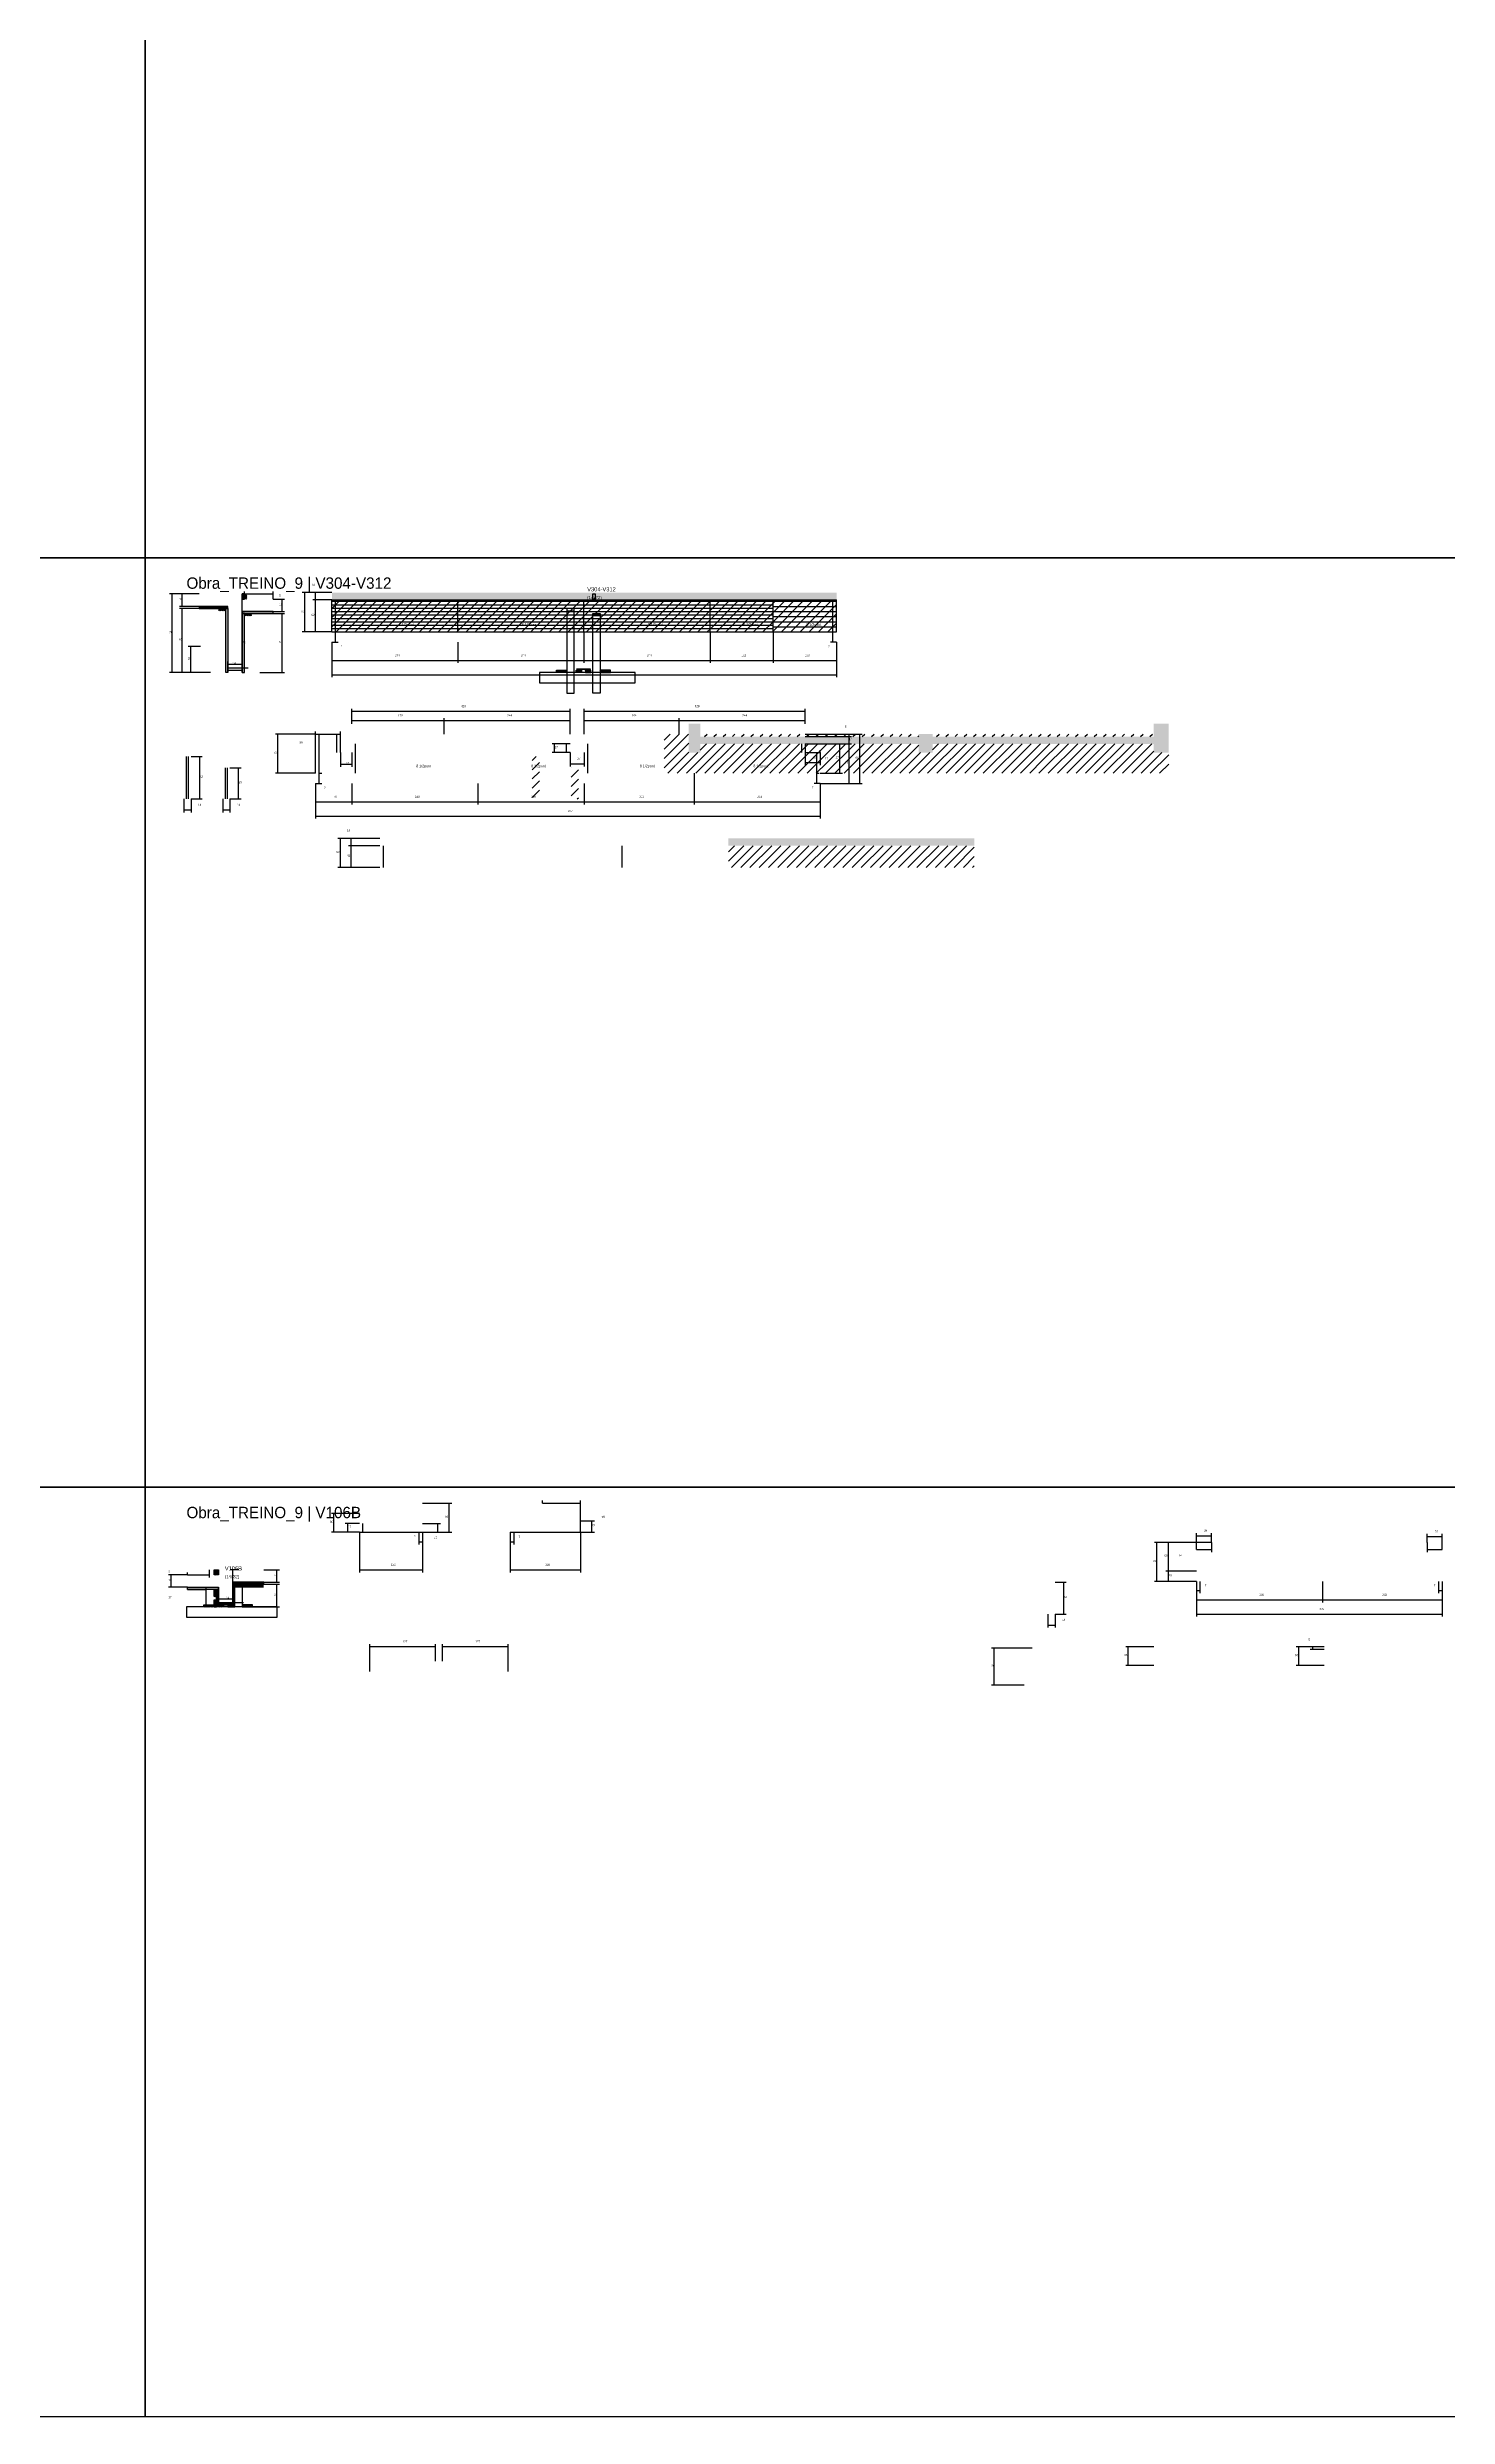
# Model space of a CAD drawing. Header units: metres. Extents: x -132 to 34800, y -36000 to 1848.
# Drawn here: x 2711 to 5421, y -36000 to -31411 of the extents above; entities that cross this region are included whole.
import ezdxf

# ---------------------------------------------------------------- set-up
doc = ezdxf.new("R2010")
doc.units = ezdxf.units.M
for name, color, linetype in [('CELL_BORDER', 8, 'Continuous'), ('COTA', 4, 'Continuous'), ('Cota Seção (2x)', 4, 'Continuous'), ('Hachura', 253, 'Continuous'), ('LABEL_ID', 3, 'Continuous'), ('Madeira', 126, 'Continuous'), ('NOMENCLATURA', 7, 'Continuous'), ('Painéis', 200, 'Continuous'), ('SARR_2.2x7', 40, 'Continuous'), ('SARR_EDITAR', 141, 'Continuous'), ('Texto Seção', 7, 'Continuous')]:
    doc.layers.add(name, color=color, linetype=linetype)

msp = doc.modelspace()

# ---------------------------------------------------------------- hatches: boundary and pattern name
at = {"layer": 'COTA'}
h = msp.add_hatch(dxfattribs=at)
h.set_pattern_fill('AR-CONC', scale=0.03)
h.paths.add_polyline_path([(3261.5, -32467.5), (3261.5, -32481.5), (4238.5, -32481.5), (4238.5, -32467.5)])
h = msp.add_hatch(dxfattribs=at)
h.set_pattern_fill('AR-CONC', scale=0.03)
h.paths.add_polyline_path([(4397.5, -32777.3), (4424.5, -32777.3), (4424.5, -32760.3), (4852.5, -32760.3), (4852.5, -32777.3), (4881.5, -32777.3), (4881.5, -32721.3), (4852.5, -32721.3), (4852.5, -32741.3), (4852.5, -32746.3), (4424.5, -32746.3), (4424.5, -32741.3), (4397.5, -32741.3), (4397.5, -32746.3), (3974.5, -32746.3), (3974.5, -32741.3), (3974.5, -32721.3), (3952.5, -32721.3), (3952.5, -32741.3), (3952.5, -32777.3), (3974.5, -32777.3), (3974.5, -32760.3), (4397.5, -32760.3)])
h = msp.add_hatch(dxfattribs=at)
h.set_pattern_fill('AR-CONC', scale=0.03)
h.paths.add_polyline_path([(4029.1, -32943.6), (4029.1, -32957.6), (4505.1, -32957.6), (4505.1, -32943.6)])
at = {"layer": 'Hachura'}
h = msp.add_hatch(color=8, dxfattribs=at)
h.dxf.hatch_style = 1
h.paths.add_polyline_path([(3092.1, -32470), (3088.1, -32470), (3088.1, -32470), (3088.1, -32480), (3088.1, -32480), (3092.1, -32480), (3092.1, -32480), (3092.1, -32470)])
h = msp.add_hatch(dxfattribs=at)
h.set_pattern_fill('ANSI31', scale=0.5)
h.paths.add_polyline_path([(3096.5, -32480), (3092.1, -32480), (3092.1, -32480), (3092.1, -32470), (3092.1, -32470), (3096.5, -32470), (3096.5, -32470), (3096.5, -32480)])
h = msp.add_hatch(dxfattribs=at)
h.set_pattern_fill('ANSI31', scale=4)
h.paths.add_polyline_path([(3505.5, -32481.5), (3261.5, -32481.5), (3261.5, -32543.5), (3505.5, -32543.5)])
h = msp.add_hatch(dxfattribs=at)
h.set_pattern_fill('ANSI31', scale=4)
h.paths.add_polyline_path([(3749.5, -32543.5), (3749.5, -32481.5), (3505.5, -32481.5), (3505.5, -32543.5)])
h = msp.add_hatch(dxfattribs=at)
h.set_pattern_fill('ANSI31', scale=4)
h.paths.add_polyline_path([(3993.5, -32543.5), (3993.5, -32481.5), (3749.5, -32481.5), (3749.5, -32543.5)])
h = msp.add_hatch(dxfattribs=at)
h.set_pattern_fill('ANSI31', scale=4)
h.paths.add_polyline_path([(3993.5, -32481.5), (3993.5, -32543.5), (4115.5, -32543.5), (4115.5, -32481.5)])
h = msp.add_hatch(dxfattribs=at)
h.set_pattern_fill('ANSI31', scale=4)
h.paths.add_polyline_path([(4115.5, -32543.5), (4238.5, -32543.5), (4238.5, -32481.5), (4115.5, -32481.5)])
h = msp.add_hatch(color=8, dxfattribs=at)
h.dxf.hatch_style = 1
h.paths.add_polyline_path([(3060.1, -32498), (3060.1, -32494), (3060.1, -32494), (3004.5, -32494), (3004.5, -32494), (3004.5, -32498), (3004.5, -32498), (3060.1, -32498)])
h = msp.add_hatch(dxfattribs=at)
h.set_pattern_fill('ANSI31', scale=0.5)
h.paths.add_polyline_path([(3056.1, -32502.4), (3056.1, -32498), (3056.1, -32498), (3042.1, -32498), (3042.1, -32498), (3042.1, -32502.4), (3042.1, -32502.4), (3056.1, -32502.4)])
h = msp.add_hatch(color=8, dxfattribs=at)
h.dxf.hatch_style = 1
h.paths.add_polyline_path([(3056.1, -32498), (3060.1, -32498), (3060.1, -32498), (3060.1, -32622), (3060.1, -32622), (3056.1, -32622), (3056.1, -32622), (3056.1, -32498)])
h = msp.add_hatch(color=8, dxfattribs=at)
h.dxf.hatch_style = 1
h.paths.add_polyline_path([(3148.1, -32508), (3148.1, -32504), (3148.1, -32504), (3088.1, -32504), (3088.1, -32504), (3088.1, -32508), (3088.1, -32508), (3148.1, -32508)])
h = msp.add_hatch(color=8, dxfattribs=at)
h.dxf.hatch_style = 1
h.paths.add_polyline_path([(3092.1, -32508), (3088.1, -32508), (3088.1, -32508), (3088.1, -32622), (3088.1, -32622), (3092.1, -32622), (3092.1, -32622), (3092.1, -32508)])
h = msp.add_hatch(dxfattribs=at)
h.set_pattern_fill('ANSI31', scale=0.5)
h.paths.add_polyline_path([(3092.1, -32512.4), (3092.1, -32508), (3092.1, -32508), (3106.1, -32508), (3106.1, -32508), (3106.1, -32512.4), (3106.1, -32512.4), (3092.1, -32512.4)])
h = msp.add_hatch(dxfattribs=at)
h.set_pattern_fill('ANSI31', scale=0.5)
h.paths.add_polyline_path([(3696.6, -32622), (3696.6, -32617.6), (3696.6, -32617.6), (3716.6, -32617.6), (3716.6, -32617.6), (3716.6, -32622), (3716.6, -32622), (3696.6, -32622)])
h = msp.add_hatch(color=8, dxfattribs=at)
h.dxf.hatch_style = 1
h.paths.add_polyline_path([(3762.6, -32617.6), (3762.6, -32614), (3762.6, -32614), (3734.6, -32614), (3734.6, -32614), (3734.6, -32617.6), (3734.6, -32617.6), (3762.6, -32617.6)])
h = msp.add_hatch(dxfattribs=at)
h.set_pattern_fill('ANSI31', scale=0.5)
h.paths.add_polyline_path([(3734.6, -32622), (3734.6, -32617.6), (3734.6, -32617.6), (3744.6, -32617.6), (3744.6, -32617.6), (3744.6, -32622), (3744.6, -32622), (3734.6, -32622)])
h = msp.add_hatch(dxfattribs=at)
h.set_pattern_fill('ANSI31', scale=0.5)
h.paths.add_polyline_path([(3762.6, -32622), (3762.6, -32617.6), (3762.6, -32617.6), (3752.6, -32617.6), (3752.6, -32617.6), (3752.6, -32622), (3752.6, -32622), (3762.6, -32622)])
h = msp.add_hatch(dxfattribs=at)
h.set_pattern_fill('ANSI31', scale=0.5)
h.paths.add_polyline_path([(3800.6, -32622), (3800.6, -32617.6), (3800.6, -32617.6), (3780.6, -32617.6), (3780.6, -32617.6), (3780.6, -32622), (3780.6, -32622), (3800.6, -32622)])
h = msp.add_hatch(dxfattribs=at)
h.set_pattern_fill('ANSI31', scale=4)
h.paths.add_polyline_path([(3904.5, -32741.3), (3904.5, -32817.3), (3974.5, -32817.3), (3974.5, -32777.3), (3952.5, -32777.3), (3952.5, -32741.3)])
h = msp.add_hatch(dxfattribs=at)
h.set_pattern_fill('ANSI31', scale=4)
h.paths.add_polyline_path([(3974.5, -32741.3), (3974.5, -32746.3), (4153.5, -32746.3), (4153.5, -32741.3)])
h = msp.add_hatch(dxfattribs=at)
h.set_pattern_fill('ANSI31', scale=4)
h.paths.add_polyline_path([(4218.5, -32817.3), (4218.5, -32760.3), (3974.5, -32760.3), (3974.5, -32777.3), (3974.5, -32817.3)])
h = msp.add_hatch(dxfattribs=at)
h.set_pattern_fill('ANSI31', scale=4)
h.paths.add_polyline_path([(4153.5, -32741.3), (4153.5, -32746.3), (4397.5, -32746.3), (4397.5, -32741.3)])
h = msp.add_hatch(dxfattribs=at)
h.set_pattern_fill('ANSI31', scale=4)
h.paths.add_polyline_path([(4424.5, -32817.3), (4424.5, -32777.3), (4397.5, -32777.3), (4397.5, -32760.3), (4218.5, -32760.3), (4218.5, -32817.3)])
h = msp.add_hatch(dxfattribs=at)
h.set_pattern_fill('ANSI31', scale=4)
h.paths.add_polyline_path([(4424.5, -32741.3), (4424.5, -32746.3), (4608.5, -32746.3), (4608.5, -32741.3)])
h = msp.add_hatch(dxfattribs=at)
h.set_pattern_fill('ANSI31', scale=4)
h.paths.add_polyline_path([(4424.5, -32760.3), (4424.5, -32817.3), (4637.5, -32817.3), (4637.5, -32760.3)])
h = msp.add_hatch(dxfattribs=at)
h.set_pattern_fill('ANSI31', scale=4)
h.paths.add_polyline_path([(4608.5, -32741.3), (4608.5, -32746.3), (4852.5, -32746.3), (4852.5, -32741.3)])
h = msp.add_hatch(dxfattribs=at)
h.set_pattern_fill('ANSI31', scale=4)
h.paths.add_polyline_path([(4637.5, -32760.3), (4637.5, -32817.3), (4881.5, -32817.3), (4881.5, -32777.3), (4852.5, -32777.3), (4852.5, -32760.3)])
h = msp.add_hatch(dxfattribs=at)
h.set_pattern_fill('ANSI31', scale=4)
h.paths.add_polyline_path([(3663.5, -32784.9), (3649.5, -32784.9), (3649.5, -32866.9), (3663.5, -32866.9)])
h = msp.add_hatch(dxfattribs=at)
h.set_pattern_fill('ANSI31', scale=4)
h.paths.add_polyline_path([(3738.7, -32806.9), (3724.7, -32806.9), (3724.7, -32866.9), (3738.7, -32866.9)])
h = msp.add_hatch(dxfattribs=at)
h.set_pattern_fill('ANSI31', scale=4)
h.paths.add_polyline_path([(4273.1, -32957.6), (4029.1, -32957.6), (4029.1, -32999.6), (4273.1, -32999.6)])
h = msp.add_hatch(dxfattribs=at)
h.set_pattern_fill('ANSI31', scale=4)
h.paths.add_polyline_path([(4505.1, -32957.6), (4273.1, -32957.6), (4273.1, -32999.6), (4505.1, -32999.6)])
h = msp.add_hatch(dxfattribs=at)
h.set_pattern_fill('ANSI31', scale=0.5)
h.paths.add_polyline_path([(3037.9, -34369.9), (3033.5, -34369.9), (3033.5, -34369.9), (3033.5, -34359.9), (3033.5, -34359.9), (3037.9, -34359.9), (3037.9, -34359.9), (3037.9, -34369.9)])
h = msp.add_hatch(color=8, dxfattribs=at)
h.dxf.hatch_style = 1
h.paths.add_polyline_path([(3041.9, -34359.9), (3037.9, -34359.9), (3037.9, -34359.9), (3037.9, -34369.9), (3037.9, -34369.9), (3041.9, -34369.9), (3041.9, -34369.9), (3041.9, -34359.9)])
h = msp.add_hatch(color=8, dxfattribs=at)
h.dxf.hatch_style = 1
h.paths.add_polyline_path([(2981.9, -34397.9), (2981.9, -34393.9), (2981.9, -34393.9), (3041.9, -34393.9), (3041.9, -34393.9), (3041.9, -34397.9), (3041.9, -34397.9), (2981.9, -34397.9)])
h = msp.add_hatch(dxfattribs=at)
h.set_pattern_fill('ANSI31', scale=0.5)
h.paths.add_polyline_path([(3037.9, -34411.9), (3033.5, -34411.9), (3033.5, -34411.9), (3033.5, -34397.9), (3033.5, -34397.9), (3037.9, -34397.9), (3037.9, -34397.9), (3037.9, -34411.9)])
h = msp.add_hatch(color=8, dxfattribs=at)
h.dxf.hatch_style = 1
h.paths.add_polyline_path([(3037.9, -34431.9), (3041.9, -34431.9), (3041.9, -34397.9), (3037.9, -34397.9)])
h = msp.add_hatch(color=8, dxfattribs=at)
h.dxf.hatch_style = 1
h.paths.add_polyline_path([(3129.9, -34387.9), (3129.9, -34383.9), (3129.9, -34383.9), (3069.9, -34383.9), (3069.9, -34383.9), (3069.9, -34387.9), (3069.9, -34387.9), (3129.9, -34387.9)])
h = msp.add_hatch(color=8, dxfattribs=at)
h.dxf.hatch_style = 1
h.paths.add_polyline_path([(3073.9, -34387.9), (3069.9, -34387.9), (3069.9, -34387.9), (3069.9, -34431.9), (3069.9, -34431.9), (3073.9, -34431.9), (3073.9, -34431.9), (3073.9, -34387.9)])
h = msp.add_hatch(dxfattribs=at)
h.set_pattern_fill('ANSI31', scale=0.5)
h.paths.add_polyline_path([(3073.9, -34392.3), (3073.9, -34387.9), (3073.9, -34387.9), (3087.9, -34387.9), (3087.9, -34387.9), (3087.9, -34392.3), (3087.9, -34392.3), (3073.9, -34392.3)])
h = msp.add_hatch(dxfattribs=at)
h.set_pattern_fill('ANSI31', scale=0.5)
h.paths.add_polyline_path([(3013.5, -34431.9), (3013.5, -34427.5), (3013.5, -34427.5), (3033.5, -34427.5), (3033.5, -34427.5), (3033.5, -34431.9), (3033.5, -34431.9), (3013.5, -34431.9)])
h = msp.add_hatch(dxfattribs=at)
h.set_pattern_fill('ANSI31', scale=0.5)
h.paths.add_polyline_path([(3037.9, -34432.2), (3033.5, -34432.2), (3033.5, -34432.2), (3033.5, -34418.2), (3033.5, -34418.2), (3037.9, -34418.2), (3037.9, -34418.2), (3037.9, -34432.2)])
h = msp.add_hatch(color=8, dxfattribs=at)
h.dxf.hatch_style = 1
h.paths.add_polyline_path([(3069.9, -34427.5), (3069.9, -34423.9), (3069.9, -34423.9), (3041.9, -34423.9), (3041.9, -34423.9), (3041.9, -34427.5), (3041.9, -34427.5), (3069.9, -34427.5)])
h = msp.add_hatch(dxfattribs=at)
h.set_pattern_fill('ANSI31', scale=0.5)
h.paths.add_polyline_path([(3041.9, -34431.9), (3041.9, -34427.5), (3041.9, -34427.5), (3051.9, -34427.5), (3051.9, -34427.5), (3051.9, -34431.9), (3051.9, -34431.9), (3041.9, -34431.9)])
h = msp.add_hatch(dxfattribs=at)
h.set_pattern_fill('ANSI31', scale=0.5)
h.paths.add_polyline_path([(3069.9, -34431.9), (3069.9, -34427.5), (3069.9, -34427.5), (3059.9, -34427.5), (3059.9, -34427.5), (3059.9, -34431.9), (3059.9, -34431.9), (3069.9, -34431.9)])
h = msp.add_hatch(dxfattribs=at)
h.set_pattern_fill('ANSI31', scale=0.5)
h.paths.add_polyline_path([(3107.9, -34431.9), (3107.9, -34427.5), (3107.9, -34427.5), (3087.9, -34427.5), (3087.9, -34427.5), (3087.9, -34431.9), (3087.9, -34431.9), (3107.9, -34431.9)])

# ---------------------------------------------------------------- linework, layer by layer
at = {"layer": 'CELL_BORDER'}
for points in [[(0, -32400), (2900, -32400), (2900, -30600), (0, -30600)], [(2900, -32400), (5800, -32400), (5800, -30600), (2900, -30600)], [(0, -34200), (2900, -34200), (2900, -32400), (0, -32400)], [(2900, -34200), (5800, -34200), (5800, -32400), (2900, -32400)], [(0, -36000), (2900, -36000), (2900, -34200), (0, -34200)], [(2900, -36000), (5800, -36000), (5800, -34200), (2900, -34200)]]:
    msp.add_lwpolyline(points, close=True, dxfattribs=at)
at = {"layer": 'COTA'}
for p, q in [((3004.5, -32470), (2947.1, -32470)), ((2952.1, -32622), (2952.1, -32470)), ((3004.5, -32470), (2966.4, -32470)), ((2971.4, -32494), (2971.4, -32470)), ((3092.1, -32470), (3092.1, -32465)), ((3092.1, -32470), (3148.1, -32470)), ((3148.1, -32480), (3148.1, -32465)), ((3148.1, -32480), (3169.9, -32480)), ((3164.9, -32504), (3164.9, -32480)), ((3261.5, -32467.5), (3204.2, -32467.5)), ((3209.2, -32543.5), (3209.2, -32467.5)), ((3261.5, -32467.5), (3224.9, -32467.5)), ((3261.5, -32481.5), (3224.9, -32481.5)), ((3261.5, -32481.5), (3224.9, -32481.5)), ((3229.9, -32481.5), (3229.9, -32467.5)), ((3229.9, -32543.5), (3229.9, -32481.5)), ((3004.5, -32494), (2966.4, -32494)), ((3004.5, -32498), (2966.4, -32498)), ((2971.4, -32622), (2971.4, -32498)), ((3148.1, -32504), (3169.9, -32504)), ((3148.1, -32508), (3169.9, -32508)), ((3164.9, -32622), (3164.9, -32508)), ((3006.8, -32572), (2983.2, -32572)), ((2988.2, -32622), (2988.2, -32572)), ((3261.5, -32543.5), (3204.2, -32543.5)), ((3261.5, -32543.5), (3224.9, -32543.5)), ((3261.5, -32563.5), (3261.5, -32603.7)), ((3261.5, -32563.5), (3261.5, -32631.4)), ((3261.5, -32563.5), (3273.5, -32563.5)), ((3268.5, -32563.5), (3268.5, -32543.5)), ((3268.5, -32543.5), (3273.5, -32543.5)), ((3505.5, -32563.5), (3505.5, -32603.7)), ((3505.5, -32563.5), (3505.5, -32603.7)), ((3749.5, -32543.5), (3749.5, -32603.7)), ((3749.5, -32563.5), (3749.5, -32603.7)), ((3993.5, -32543.5), (3993.5, -32603.7)), ((3993.5, -32543.5), (3993.5, -32603.7)), ((4115.5, -32543.5), (4115.5, -32603.7)), ((4115.5, -32563.5), (4115.5, -32603.7)), ((4238.5, -32563.5), (4226.5, -32563.5)), ((4231.5, -32563.5), (4231.5, -32543.5)), ((4231.5, -32543.5), (4236.5, -32543.5)), ((4238.5, -32563.5), (4238.5, -32603.7)), ((4238.5, -32563.5), (4238.5, -32631.4)), ((3026.5, -32622), (2947.1, -32622)), ((3026.5, -32622), (2966.4, -32622)), ((3006.8, -32622), (2983.2, -32622)), ((3121.7, -32622), (3169.9, -32622)), ((3261.5, -32598.7), (3505.5, -32598.7)), ((3505.5, -32598.7), (3749.5, -32598.7)), ((3749.5, -32598.7), (3993.5, -32598.7)), ((3993.5, -32598.7), (4115.5, -32598.7)), ((4115.5, -32598.7), (4238.5, -32598.7)), ((3261.5, -32626.4), (4238.5, -32626.4)), ((3300, -32721.3), (3300, -32692.3)), ((3300, -32697.3), (3723, -32697.3)), ((3300, -32721.3), (3300, -32710.3)), ((3300, -32715.3), (3479, -32715.3)), ((3479, -32741.3), (3479, -32710.3)), ((3479, -32741.3), (3479, -32710.3)), ((3479, -32715.3), (3723, -32715.3)), ((3723, -32741.3), (3723, -32692.3)), ((3723, -32741.3), (3723, -32710.3)), ((3750, -32741.3), (3750, -32692.3)), ((3750, -32697.3), (4178, -32697.3)), ((3750, -32741.3), (3750, -32710.3)), ((3750, -32715.3), (3934, -32715.3)), ((3934, -32741.3), (3934, -32710.3)), ((3934, -32741.3), (3934, -32710.3)), ((3934, -32715.3), (4178, -32715.3)), ((4178, -32721.3), (4178, -32692.3)), ((4178, -32721.3), (4178, -32710.3)), ((3230, -32741.3), (3152, -32741.3)), ((3157, -32817.3), (3157, -32741.3)), ((3230, -32741.3), (3230, -32736.3)), ((3230, -32741.3), (3278, -32741.3)), ((3278, -32777.3), (3278, -32736.3)), ((3723, -32760.3), (3687.7, -32760.3)), ((3692.7, -32777.3), (3692.7, -32760.3)), ((4178, -32741.3), (4288.3, -32741.3)), ((4178, -32741.3), (4267.6, -32741.3)), ((4178, -32746.3), (4267.6, -32746.3)), ((4178, -32760.3), (4178, -32782.3)), ((4178, -32760.3), (4249.8, -32760.3)), ((4207, -32746.3), (4267.6, -32746.3)), ((4207, -32760.3), (4267.6, -32760.3)), ((4207, -32760.3), (4267.6, -32760.3)), ((4244.8, -32817.3), (4244.8, -32760.3)), ((4262.6, -32746.3), (4262.6, -32741.3)), ((4262.6, -32760.3), (4262.6, -32746.3)), ((4262.6, -32837.3), (4262.6, -32760.3)), ((4283.3, -32837.3), (4283.3, -32741.3)), ((2989, -32784.9), (3010.6, -32784.9)), ((3005.6, -32866.9), (3005.6, -32784.9)), ((3064.2, -32806.9), (3085.7, -32806.9)), ((3080.7, -32866.9), (3080.7, -32806.9)), ((3278, -32777.3), (3278, -32804.7)), ((3278, -32799.7), (3300, -32799.7)), ((3300, -32777.3), (3300, -32804.7)), ((3723, -32777.3), (3687.7, -32777.3)), ((3723, -32777.3), (3723, -32803.9)), ((3723, -32798.9), (3750, -32798.9)), ((3750, -32777.3), (3750, -32803.9)), ((4178, -32777.3), (4178, -32801.3)), ((4178, -32777.3), (4207, -32777.3)), ((4178, -32796.3), (4207, -32796.3)), ((4207, -32777.3), (4207, -32772.3)), ((4207, -32777.3), (4207, -32801.3)), ((3230, -32817.3), (3152, -32817.3)), ((3230, -32837.3), (3230, -32877.5)), ((3230, -32837.3), (3230, -32905.2)), ((3230, -32837.3), (3242, -32837.3)), ((3237, -32837.3), (3237, -32817.3)), ((3237, -32817.3), (3242, -32817.3)), ((3300, -32837.3), (3300, -32877.5)), ((3300, -32837.3), (3300, -32877.5)), ((3544, -32837.3), (3544, -32877.5)), ((3544, -32837.3), (3544, -32877.5)), ((3750, -32837.3), (3750, -32877.5)), ((3750, -32837.3), (3750, -32877.5)), ((3963, -32817.3), (3963, -32877.5)), ((3963, -32837.3), (3963, -32877.5)), ((4207, -32837.3), (4195, -32837.3)), ((4200, -32837.3), (4200, -32817.3)), ((4200, -32817.3), (4205, -32817.3)), ((4207, -32817.3), (4249.8, -32817.3)), ((4207, -32837.3), (4207, -32877.5)), ((4207, -32837.3), (4288.3, -32837.3)), ((4207, -32837.3), (4267.6, -32837.3)), ((4207, -32837.3), (4207, -32905.2)), ((2975, -32866.9), (2975, -32893.2)), ((2975, -32888.2), (2989, -32888.2)), ((2989, -32866.9), (3010.6, -32866.9)), ((2989, -32866.9), (2989, -32893.2)), ((3050.2, -32866.9), (3050.2, -32893.2)), ((3050.2, -32888.2), (3064.2, -32888.2)), ((3064.2, -32866.9), (3085.7, -32866.9)), ((3064.2, -32866.9), (3064.2, -32893.2)), ((3230, -32872.5), (3300, -32872.5)), ((3300, -32872.5), (3544, -32872.5)), ((3544, -32872.5), (3750, -32872.5)), ((3750, -32872.5), (3963, -32872.5)), ((3963, -32872.5), (4207, -32872.5)), ((3230, -32900.2), (4207, -32900.2)), ((3354.6, -32943.6), (3273.3, -32943.6)), ((3278.3, -32999.6), (3278.3, -32943.6)), ((3354.6, -32943.6), (3293.9, -32943.6)), ((3298.9, -32957.6), (3298.9, -32943.6)), ((3354.6, -32957.6), (3293.9, -32957.6)), ((3354.6, -32957.6), (3293.9, -32957.6)), ((3298.9, -32999.6), (3298.9, -32957.6)), ((3354.6, -32999.6), (3273.3, -32999.6)), ((3354.6, -32999.6), (3293.9, -32999.6)), ((3669.5, -34231), (3669.5, -34226)), ((3742.5, -34287), (3742.5, -34226)), ((3314.7, -34251), (3260.5, -34251)), ((3265.5, -34287), (3265.5, -34251)), ((3314.7, -34270), (3287.3, -34270)), ((3292.3, -34287), (3292.3, -34270)), ((3436.7, -34231), (3493.6, -34231)), ((3436.7, -34270), (3471.8, -34270)), ((3466.8, -34287), (3466.8, -34270)), ((3488.6, -34287), (3488.6, -34231)), ((3669.5, -34231), (3742.5, -34231)), ((3742.5, -34265), (3769.9, -34265)), ((3764.9, -34287), (3764.9, -34265)), ((3314.7, -34287), (3260.5, -34287)), ((3314.7, -34287), (3287.3, -34287)), ((3314.7, -34287), (3314.7, -34364.9)), ((3429.7, -34287), (3429.7, -34310.9)), ((3429.7, -34305.9), (3436.7, -34305.9)), ((3436.7, -34287), (3436.7, -34364.9)), ((3436.7, -34287), (3436.7, -34310.9)), ((3436.7, -34287), (3471.8, -34287)), ((3436.7, -34287), (3493.6, -34287)), ((3606.5, -34287), (3606.5, -34364.9)), ((3606.5, -34287), (3606.5, -34311.1)), ((3606.5, -34306.1), (3613.5, -34306.1)), ((3613.5, -34287), (3613.5, -34311.1)), ((3742.5, -34287), (3742.5, -34364.9)), ((3742.5, -34287), (3769.9, -34287)), ((4964.1, -34306.8), (4853.8, -34306.8)), ((4858.8, -34382.8), (4858.8, -34306.8)), ((4964.1, -34306.8), (4876.2, -34306.8)), ((4881.2, -34362.8), (4881.2, -34306.8)), ((4935.1, -34320.8), (4935.1, -34289.1)), ((4935.1, -34294.1), (4964.1, -34294.1)), ((4935.1, -34320.8), (4935.1, -34315.8)), ((4935.1, -34320.8), (4964.1, -34320.8)), ((4964.1, -34306.8), (4964.1, -34289.1)), ((4964.1, -34306.8), (4964.1, -34325.8)), ((5382.1, -34306.8), (5382.1, -34290.6)), ((5382.1, -34295.6), (5411.1, -34295.6)), ((5382.1, -34306.8), (5382.1, -34325.8)), ((5382.1, -34320.8), (5411.1, -34320.8)), ((5411.1, -34320.8), (5411.1, -34290.6)), ((5411.1, -34320.8), (5411.1, -34315.8)), ((2981.9, -34369.9), (2981.9, -34364.9)), ((3023.9, -34359.9), (3023.9, -34374.9)), ((3129.9, -34359.9), (3160.2, -34359.9)), ((3155.2, -34383.9), (3155.2, -34359.9)), ((3314.7, -34359.9), (3436.7, -34359.9)), ((3606.5, -34359.9), (3742.5, -34359.9)), ((4935.1, -34362.8), (4876.2, -34362.8)), ((4935.1, -34362.8), (4876.2, -34362.8)), ((4881.2, -34382.8), (4881.2, -34362.8)), ((2981.9, -34369.9), (2945.4, -34369.9)), ((2981.9, -34393.9), (2945.4, -34393.9)), ((2950.4, -34393.9), (2950.4, -34369.9)), ((2981.9, -34369.9), (3023.9, -34369.9)), ((2981.9, -34397.9), (2981.9, -34392.9)), ((2981.9, -34397.9), (3017.9, -34397.9)), ((3017.9, -34431.9), (3017.9, -34392.9)), ((3129.9, -34383.9), (3160.2, -34383.9)), ((3129.9, -34387.9), (3160.2, -34387.9)), ((3155.2, -34431.9), (3155.2, -34387.9)), ((4661.8, -34383.6), (4683.3, -34383.6)), ((4678.3, -34445.6), (4678.3, -34383.6)), ((4935.1, -34382.8), (4853.8, -34382.8)), ((4935.1, -34382.8), (4876.2, -34382.8)), ((4935.1, -34382.8), (4935.1, -34423)), ((4935.1, -34382.8), (4935.1, -34450.7)), ((4935.1, -34382.8), (4935.1, -34405)), ((4935.1, -34400), (4942.1, -34400)), ((4942.1, -34382.8), (4942.1, -34405)), ((5179.1, -34382.8), (5179.1, -34423)), ((5179.1, -34382.8), (5179.1, -34423)), ((5404.1, -34382.8), (5404.1, -34405)), ((5404.1, -34400), (5411.1, -34400)), ((5411.1, -34382.8), (5411.1, -34450.7)), ((5411.1, -34382.8), (5411.1, -34423)), ((5411.1, -34382.8), (5411.1, -34405)), ((3103.5, -34431.9), (3160.2, -34431.9)), ((4647.8, -34445.6), (4647.8, -34471.9)), ((4661.8, -34445.6), (4683.3, -34445.6)), ((4661.8, -34445.6), (4661.8, -34471.9)), ((4935.1, -34418), (5179.1, -34418)), ((4935.1, -34445.7), (5411.1, -34445.7)), ((5179.1, -34418), (5411.1, -34418)), ((3334.8, -34557.2), (3334.8, -34503.7)), ((3461.8, -34537.2), (3461.8, -34503.7)), ((3475.8, -34537.2), (3475.8, -34503.7)), ((3602.8, -34557.2), (3602.8, -34503.7)), ((4647.8, -34466.9), (4661.8, -34466.9)), ((3334.8, -34508.7), (3461.8, -34508.7)), ((3475.8, -34508.7), (3602.8, -34508.7)), ((4617.1, -34511.7), (4538.6, -34511.7)), ((4543.6, -34583.7), (4543.6, -34511.7)), ((4852.5, -34509.2), (4798.3, -34509.2)), ((4852.5, -34545.2), (4798.3, -34545.2)), ((4803.3, -34545.2), (4803.3, -34509.2)), ((5182.7, -34509.2), (5128.5, -34509.2)), ((5182.7, -34545.2), (5128.5, -34545.2)), ((5133.5, -34545.2), (5133.5, -34509.2)), ((5182.7, -34509.2), (5155.3, -34509.2)), ((5182.7, -34514.2), (5155.3, -34514.2)), ((5160.3, -34514.2), (5160.3, -34509.2)), ((4601.5, -34583.7), (4538.6, -34583.7))]:
    msp.add_line(p, q, dxfattribs=at)
at = {"layer": 'Cota Seção (2x)'}
for p, q in [((3088.1, -32614), (3088.1, -32470)), ((3088.1, -32470), (3093.1, -32470)), ((3060.1, -32622), (3060.1, -32601)), ((3060.1, -32606), (3088.1, -32606)), ((3099.1, -32614), (3083.1, -32614)), ((3088.1, -32622), (3088.1, -32601)), ((3080.9, -34359.9), (3064.4, -34359.9)), ((3069.4, -34423.9), (3069.4, -34359.9)), ((3041.9, -34431.9), (3041.9, -34410.9)), ((3069.9, -34431.9), (3069.9, -34410.9)), ((3041.9, -34415.9), (3069.9, -34415.9)), ((3090.5, -34423.9), (3064.4, -34423.9))]:
    msp.add_line(p, q, dxfattribs=at)
at = {"layer": 'Madeira'}
for points in [[(3771, -32480), (3766.6, -32480), (3766.6, -32470), (3771, -32470)], [(3730.6, -32502.4), (3730.6, -32498), (3716.6, -32498), (3716.6, -32502.4)], [(3730.6, -32498), (3716.6, -32498), (3716.6, -32662), (3730.6, -32662)], [(3766.6, -32512.4), (3766.6, -32508), (3780.6, -32508), (3780.6, -32512.4)], [(3766.6, -32508), (3780.6, -32508), (3780.6, -32662), (3766.6, -32662)], [(3663.1, -32642), (3848.3, -32642), (3848.3, -32622), (3663.1, -32622)], [(3696.6, -32622), (3696.6, -32617.6), (3716.6, -32617.6), (3716.6, -32622)], [(3734.6, -32622), (3734.6, -32617.6), (3744.6, -32617.6), (3744.6, -32622)], [(3762.6, -32622), (3762.6, -32617.6), (3752.6, -32617.6), (3752.6, -32622)], [(3800.6, -32622), (3800.6, -32617.6), (3780.6, -32617.6), (3780.6, -32622)], [(3037.9, -34369.9), (3033.5, -34369.9), (3033.5, -34359.9), (3037.9, -34359.9)], [(3037.9, -34411.9), (3033.5, -34411.9), (3033.5, -34397.9), (3037.9, -34397.9)], [(3073.9, -34392.3), (3073.9, -34387.9), (3087.9, -34387.9), (3087.9, -34392.3)], [(3073.9, -34387.9), (3087.9, -34387.9), (3087.9, -34431.9), (3073.9, -34431.9)], [(2980, -34451.9), (3155.6, -34451.9), (3155.6, -34431.9), (2980, -34431.9)], [(3013.5, -34431.9), (3013.5, -34427.5), (3033.5, -34427.5), (3033.5, -34431.9)], [(3037.9, -34432.2), (3033.5, -34432.2), (3033.5, -34418.2), (3037.9, -34418.2)], [(3041.9, -34431.9), (3041.9, -34427.5), (3051.9, -34427.5), (3051.9, -34431.9)], [(3069.9, -34431.9), (3069.9, -34427.5), (3059.9, -34427.5), (3059.9, -34431.9)], [(3107.9, -34431.9), (3107.9, -34427.5), (3087.9, -34427.5), (3087.9, -34431.9)]]:
    msp.add_lwpolyline(points, close=True, dxfattribs=at)
at = {"layer": 'Painéis'}
for p, q in [((3261.5, -32481.5), (4238.5, -32481.5)), ((3261.5, -32543.5), (3261.5, -32481.5)), ((3505.5, -32543.5), (3505.5, -32481.5)), ((3749.5, -32543.5), (3749.5, -32481.5)), ((3993.5, -32543.5), (3993.5, -32481.5)), ((4115.5, -32543.5), (4115.5, -32481.5)), ((4238.5, -32543.5), (4238.5, -32481.5)), ((3004.5, -32494), (3060.1, -32494)), ((3088.1, -32504), (3148.1, -32504)), ((3261.5, -32543.5), (4238.5, -32543.5)), ((3314.7, -34287), (3436.7, -34287)), ((3606.5, -34287), (3742.5, -34287)), ((3041.9, -34369.9), (3041.9, -34359.9)), ((2981.9, -34393.9), (3041.9, -34393.9)), ((2981.9, -34397.9), (2981.9, -34393.9)), ((3041.9, -34397.9), (3041.9, -34393.9)), ((3041.9, -34431.9), (3041.9, -34397.9)), ((3069.9, -34383.9), (3129.9, -34383.9)), ((3069.9, -34387.9), (3069.9, -34383.9)), ((3069.9, -34431.9), (3069.9, -34387.9)), ((3129.9, -34387.9), (3129.9, -34383.9))]:
    msp.add_line(p, q, dxfattribs=at)
for points in [[(3092.1, -32470), (3088.1, -32470), (3088.1, -32480), (3092.1, -32480)], [(3060.1, -32498), (3060.1, -32494), (3004.5, -32494), (3004.5, -32498)], [(3056.1, -32498), (3060.1, -32498), (3060.1, -32622), (3056.1, -32622)], [(3148.1, -32508), (3148.1, -32504), (3088.1, -32504), (3088.1, -32508)], [(3092.1, -32508), (3088.1, -32508), (3088.1, -32622), (3092.1, -32622)], [(3088.1, -32617.6), (3088.1, -32614), (3060.1, -32614), (3060.1, -32617.6)], [(3037.9, -34359.9), (3041.9, -34359.9), (3041.9, -34369.9), (3037.9, -34369.9)], [(2981.9, -34397.9), (2981.9, -34393.9), (3041.9, -34393.9), (3041.9, -34397.9)], [(3037.9, -34397.9), (3041.9, -34397.9), (3041.9, -34431.9), (3037.9, -34431.9)], [(3129.9, -34387.9), (3129.9, -34383.9), (3069.9, -34383.9), (3069.9, -34387.9)], [(3073.9, -34387.9), (3069.9, -34387.9), (3069.9, -34431.9), (3073.9, -34431.9)], [(3069.9, -34427.5), (3069.9, -34423.9), (3041.9, -34423.9), (3041.9, -34427.5)]]:
    msp.add_lwpolyline(points, close=True, dxfattribs=at)
msp.add_lwpolyline([(3230, -32817.3), (3230, -32741.3), (3278, -32741.3)], dxfattribs=at)
at = {"layer": 'SARR_2.2x7'}
for p, q in [((3261.5, -32483.7), (3505.5, -32483.7)), ((3268.5, -32543.5), (3268.5, -32481.5)), ((3505.5, -32483.7), (3749.5, -32483.7)), ((3749.5, -32483.7), (3993.5, -32483.7)), ((3993.5, -32483.7), (4115.5, -32483.7)), ((4115.5, -32483.7), (4238.5, -32483.7)), ((4231.5, -32563.5), (4231.5, -32481.5)), ((3262.5, -32491.1), (3504.6, -32491.1)), ((3262.5, -32497.6), (3504.6, -32497.6)), ((3262.5, -32504.2), (3504.6, -32504.2)), ((3262.5, -32510.7), (3504.6, -32510.7)), ((3262.5, -32517.3), (3504.6, -32517.3)), ((3262.5, -32523.8), (3504.6, -32523.8)), ((3262.5, -32530.4), (3504.6, -32530.4)), ((3506.6, -32491.1), (3748.6, -32491.1)), ((3506.6, -32497.6), (3748.6, -32497.6)), ((3506.6, -32504.2), (3748.6, -32504.2)), ((3506.6, -32510.7), (3748.6, -32510.7)), ((3506.6, -32517.3), (3748.6, -32517.3)), ((3506.6, -32523.8), (3748.6, -32523.8)), ((3506.6, -32530.4), (3748.6, -32530.4)), ((3750.6, -32491.1), (3992.6, -32491.1)), ((3750.6, -32497.6), (3992.6, -32497.6)), ((3750.6, -32504.2), (3992.6, -32504.2)), ((3750.6, -32510.7), (3992.6, -32510.7)), ((3750.6, -32517.3), (3992.6, -32517.3)), ((3750.6, -32523.8), (3992.6, -32523.8)), ((3750.6, -32530.4), (3992.6, -32530.4)), ((3994.6, -32491.1), (4114.6, -32491.1)), ((3994.6, -32497.6), (4114.6, -32497.6)), ((3994.6, -32504.2), (4114.6, -32504.2)), ((3994.6, -32510.7), (4114.6, -32510.7)), ((3994.6, -32517.3), (4114.6, -32517.3)), ((3994.6, -32523.8), (4114.6, -32523.8)), ((3994.6, -32530.4), (4114.6, -32530.4)), ((4116.6, -32494.3), (4237.6, -32494.3)), ((4116.6, -32504.2), (4237.6, -32504.2)), ((4116.6, -32514), (4237.6, -32514)), ((4116.6, -32523.8), (4237.6, -32523.8)), ((3262.5, -32536.9), (3504.6, -32536.9)), ((3506.6, -32536.9), (3748.6, -32536.9)), ((3750.6, -32536.9), (3992.6, -32536.9)), ((3994.6, -32536.9), (4114.6, -32536.9)), ((4116.6, -32533.7), (4237.6, -32533.7)), ((3237, -32817.3), (3237, -32741.3)), ((3271, -32777.3), (3271, -32741.3)), ((3307, -32817.3), (3307, -32760.3)), ((3716, -32777.3), (3716, -32760.3)), ((3757, -32817.3), (3757, -32760.3)), ((4171, -32777.3), (4171, -32760.3)), ((4200, -32817.3), (4200, -32777.3)), ((3361.6, -32999.6), (3361.6, -32957.6)), ((3823.6, -32999.6), (3823.6, -32957.6)), ((3321.7, -34287), (3321.7, -34270)), ((3071.1, -34385), (3129.1, -34385)), ((3071.1, -34386.1), (3129.1, -34386.1)), ((3071.1, -34387.2), (3129.1, -34387.2)), ((3071.1, -34388.3), (3129.1, -34388.3)), ((3071.1, -34389.5), (3129.1, -34389.5)), ((3071.1, -34390.6), (3129.1, -34390.6)), ((3071.1, -34391.7), (3129.1, -34391.7)), ((3071.1, -34392.8), (3129.1, -34392.8))]:
    msp.add_line(p, q, dxfattribs=at)
at = {"layer": 'SARR_EDITAR'}
for p, q in [((2980, -32866.9), (2980, -32784.9)), ((2984, -32866.9), (2984, -32784.9)), ((3055.2, -32866.9), (3055.2, -32806.9)), ((3059.2, -32866.9), (3059.2, -32806.9))]:
    msp.add_line(p, q, dxfattribs=at)

# ---------------------------------------------------------------- texts
at = {"layer": 'COTA'}
for s, p in [('12', (2965.9, -32482)), ('5', (3159.4, -32475)), ('14', (3221.9, -32454.1)), ('12', (3159.4, -32492)), ('76', (3201.2, -32505.5)), ('62', (3221.9, -32512.5)), ('76', (2946.6, -32546)), ('62', (2965.9, -32560)), ('57', (3159.4, -32565)), ('7', (3277.8, -32572.7)), ('7', (4222.2, -32573.6)), ('25', (2982.7, -32597)), ('244', (3383.5, -32590.7)), ('244', (3627.5, -32590.7)), ('977', (3750, -32618.4)), ('244', (3871.5, -32590.7)), ('122', (4054.5, -32590.7)), ('123', (4177, -32590.7)), ('179', (3389.5, -32707.3)), ('423', (3511.5, -32689.3)), ('244', (3601, -32707.3)), ('184', (3842, -32707.3)), ('428', (3964, -32689.3)), ('244', (4056, -32707.3)), ('36', (3198.8, -32759.3)), ('5', (4254.6, -32729)), ('14', (4262.6, -32753.3)), ('76', (3149, -32779.3)), ('22', (3289, -32799.7)), ('17', (3692.7, -32768.8)), ('27', (3736.5, -32790.9)), ('29', (4192.5, -32788.3)), ('17', (4216, -32790.5)), ('57', (4236.8, -32788.8)), ('77', (4254.6, -32798.8)), ('96', (4275.3, -32789.3)), ('82', (3005.6, -32825.9)), ('60', (3080.7, -32836.9)), ('7', (3246.3, -32847.4)), ('7', (4190.7, -32846.5)), ('14', (3002.4, -32880.2)), ('14', (3077.5, -32880.2)), ('70', (3265, -32864.5)), ('244', (3422, -32864.5)), ('206', (3647, -32864.5)), ('977', (3718.5, -32892.2)), ('213', (3856.5, -32864.5)), ('244', (4085, -32864.5)), ('14', (3290.9, -32930.2)), ('56', (3270.3, -32971.6)), ('42', (3290.9, -32978.6)), ('36', (3257.5, -34269)), ('17', (3292.3, -34278.5)), ('56', (3480.6, -34259)), ('22', (3764.9, -34276)), ('56', (3783.7, -34259)), ('7', (3420.4, -34297.9)), ('17', (3458.8, -34300.1)), ('7', (3622.8, -34298.1)), ('29', (4949.6, -34286.1)), ('29', (5396.6, -34287.6)), ('5', (2944.9, -34364.9)), ('12', (3149.7, -34371.9)), ('122', (3375.7, -34351.9)), ('136', (3674.5, -34351.9)), ('76', (4850.8, -34344.8)), ('56', (4873.2, -34334.8)), ('14', (4900.7, -34334.2)), ('12', (2944.9, -34381.9)), ('17', (2944.9, -34414.9)), ('22', (3149.7, -34409.9)), ('62', (4678.3, -34414.6)), ('20', (4881.2, -34372.8)), ('7', (4951.4, -34392)), ('244', (5057.1, -34410)), ('232', (5295.1, -34410)), ('7', (5394.7, -34392)), ('14', (4675.2, -34458.9)), ('476', (5173.1, -34437.7)), ('127', (3398.3, -34500.7)), ('127', (3539.3, -34500.7)), ('5', (5152.3, -34496.9)), ('36', (4538.1, -34547.7)), ('36', (4795.3, -34527.2)), ('36', (5125.5, -34527.2))]:
    msp.add_text(s, height=4, dxfattribs=at).set_placement(p)
at = {"layer": 'Cota Seção (2x)'}
for s, p in [('72', (3088.1, -32566)), ('14', (3069.1, -32606)), ('14', (3056.2, -34415.9)), ('32', (3069.4, -34387.9))]:
    msp.add_text(s, height=4, dxfattribs=at).set_placement(p)
at = {"layer": 'LABEL_ID'}
for s, p in [('Obra_TREINO_9 | V304-V312', (2980, -32460)), ('Obra_TREINO_9 | V106B', (2980, -34260))]:
    msp.add_text(s, height=22, dxfattribs=at).set_placement(p)
at = {"layer": 'NOMENCLATURA'}
for s, p in [('8 1/2pont', (3391, -32531.8)), ('8 1/2pont', (3628.9, -32531.8)), ('8 1/2pont', (3872.9, -32531.8)), ('5 1/2pont', (4058, -32531.8)), ('5 1/2pont', (4180.1, -32531.8)), ('8 1/2pont', (3424.8, -32805.6)), ('8 1/2pont', (3647.2, -32805.6)), ('8 1/2pont', (3857.7, -32805.6)), ('8 1/2pont', (4077.5, -32805.6))]:
    msp.add_text(s, height=5, dxfattribs=at).set_placement(p)
at = {"layer": 'Texto Seção'}
for s, height, p in [('V304-V312', 8, (3755.8, -32465)), ('(14x72)', 6, (3755.8, -32480)), ('V106B', 8, (3054.2, -34361.2)), ('(14x32)', 6, (3054.2, -34376.2))]:
    msp.add_text(s, height=height, dxfattribs=at).set_placement(p)

doc.saveas('drawing.dxf')
